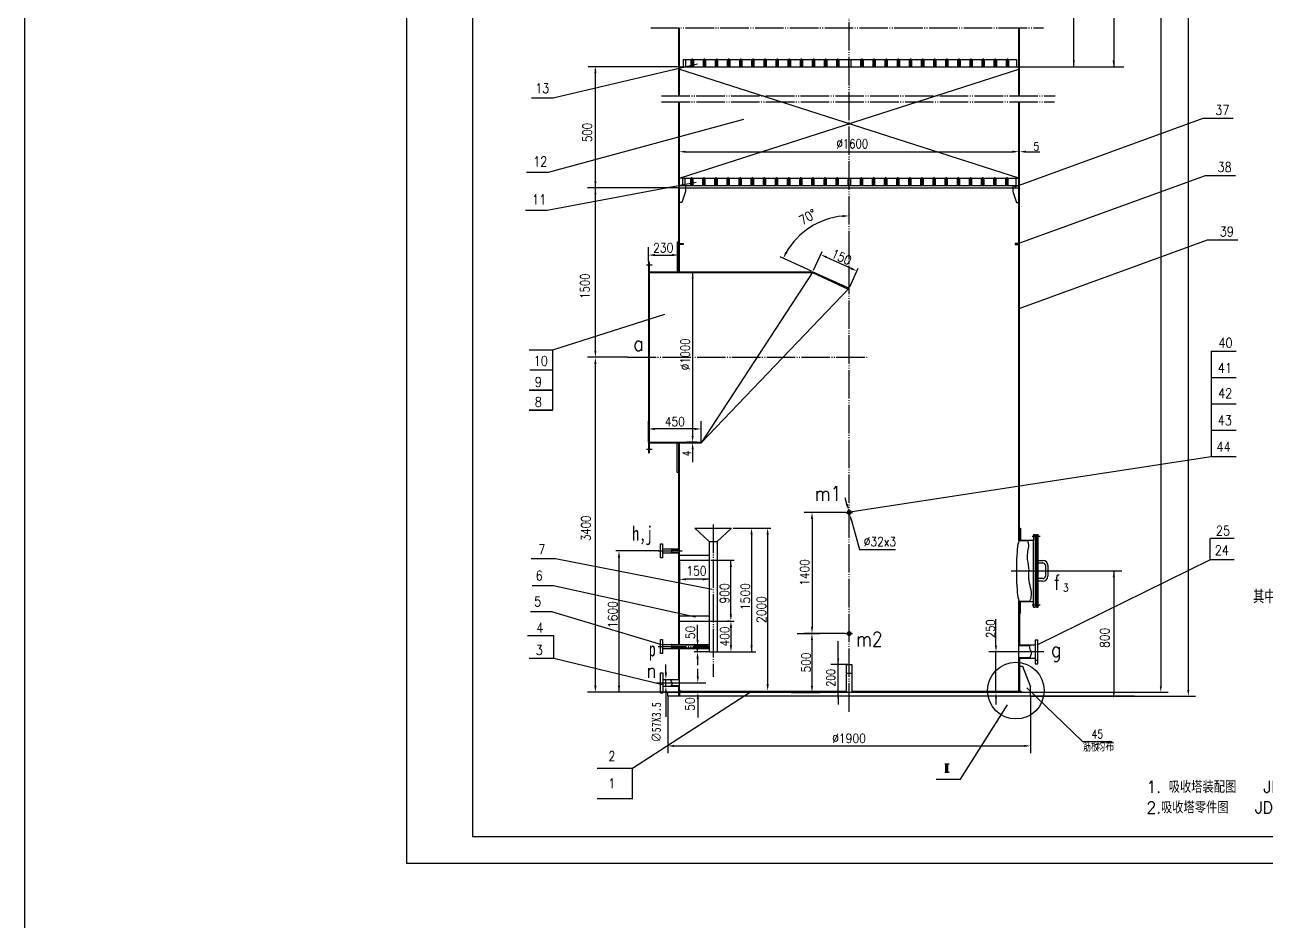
# Model space of a CAD drawing. Extents: x 19034 to 73803, y 21953 to 127295.
# Drawn here: x 64126.1 to 64597.2, y 51405.2 to 51745.2 of the extents above; entities that cross this region are included whole.
import ezdxf

# ---------------------------------------------------------------- set-up
doc = ezdxf.new("R2010")
doc.units = 0
doc.header["$LTSCALE"] = 0.6
doc.header["$MEASUREMENT"] = 0
doc.linetypes.add('SDX', pattern=[22, 18, -1, 0.5, -1, 0.5, -1])
doc.layers.get('0').update_dxf_attribs({"linetype": 'CONTINUOUS'})
doc.layers.add('1', color=1, linetype='CONTINUOUS')
doc.styles.add('HZ', font='simplex', dxfattribs={"width": 0.85, "bigfont": 'hztxt'})
doc.styles.add('HZTXT', font='romans', dxfattribs={"width": 0.85, "bigfont": 'HZTXT'})
pattern_1 = [(45, (59432.544317, 54356.07164), (-0.01626345597, 0.01626345597), []), (135, (59432.544317, 54356.07164), (-0.01626345597, -0.01626345597), [])]

# ---------------------------------------------------------------- blocks, each defined once
blk = doc.blocks.new('R1')
at = {"layer": '1'}
for p, q in [((-0.58, 0.35), (-0.58, 5.35)), ((-0.38, 0.35), (-0.38, 5.35)), ((-0.18, 0.35), (-0.18, 5.35)), ((0.02, 0.35), (0.02, 5.35)), ((0.22, 0.35), (0.22, 5.35)), ((0.42, 0.35), (0.42, 5.35)), ((0.62, 0.35), (0.62, 5.35))]:
    blk.add_line(p, q, dxfattribs=at)
for points in [[(1.32, 5.35), (0.62, 5.35), (-0.58, 5.35), (-1.28, 5.35)], [(1.32, 0.35), (0.62, 0.35), (-0.58, 0.35), (-1.28, 0.35)]]:
    blk.add_lwpolyline(points, dxfattribs=at)
blk = doc.blocks.new('1')
at = {"layer": '1'}
blk.add_blockref('R1', (-0.09, 0.55), dxfattribs=at)
blk = doc.blocks.new('X')
for p, q in [((-1.1, 1.1), (1.1, -1.1)), ((-1.1, -1.1), (1.1, 1.1))]:
    blk.add_line(p, q)

msp = doc.modelspace()

# ---------------------------------------------------------------- hatches: boundary and pattern name
at = {"layer": '1'}
h = msp.add_hatch(dxfattribs=at)
h.set_pattern_fill('ANSI37', color=256, scale=0.184, style=0)
h.set_pattern_definition([(135, (69445.331832, 54356.07164), (0.01626345597, 0.01626345597), []), (45, (69445.331832, 54356.07164), (0.01626345597, -0.01626345597), [])])
h.paths.add_polyline_path([(64374.53807, 51492.39488), (64374.53807, 51492.54567), (64374.94315, 51492.03754), (64374.53807, 51492.03754), (64374.53807, 51492.19261)])
h = msp.add_hatch(dxfattribs=at)
h.set_pattern_fill('ANSI37', color=256, scale=0.184, style=0)
h.set_pattern_definition(pattern_1)
h.paths.add_polyline_path([(64503.33807, 51492.39488), (64503.33807, 51492.54567), (64502.933, 51492.03754), (64503.33807, 51492.03754), (64503.33807, 51492.19261)])
h = msp.add_hatch(dxfattribs=at)
h.set_pattern_fill('ANSI37', color=256, scale=0.184, style=0)
h.set_pattern_definition(pattern_1)
h.paths.add_polyline_path([(64503.61185, 51492.03754), (64504.0551, 51492.03754), (64503.61185, 51492.54011)])

# ---------------------------------------------------------------- linework, layer by layer
for p, q in [((64271.00692, 52268.16561), (64271.00692, 51427.16561)), ((64296.00692, 52258.16561), (64296.00692, 51437.16561)), ((64374.30807, 51734.49847), (64374.30807, 51744.06432)), ((64374.53807, 51734.49847), (64374.53807, 51744.06432)), ((64503.33807, 51718.32967), (64503.33807, 51744.06432)), ((64503.59149, 51718.32967), (64503.58103, 51744.06432)), ((64374.30807, 51725.18067), (64374.30807, 51734.49847)), ((64374.53807, 51725.18067), (64374.53807, 51734.49847)), ((64374.54285, 51729.31289), (64503.33807, 51729.31289)), ((64375.92285, 51732.07289), (64502.42285, 51732.07289)), ((64375.92285, 51732.07289), (64375.92285, 51729.31289)), ((64376.84285, 51732.07289), (64376.84285, 51729.31289)), ((64378.91285, 51732.07289), (64378.91285, 51729.31289)), ((64379.83285, 51732.07289), (64379.83285, 51729.31289)), ((64383.51285, 51732.07289), (64383.51285, 51729.31289)), ((64384.43285, 51732.07289), (64384.43285, 51729.31289)), ((64388.11285, 51732.07289), (64388.11285, 51729.31289)), ((64389.03285, 51732.07289), (64389.03285, 51729.31289)), ((64392.71285, 51732.07289), (64392.71285, 51729.31289)), ((64393.63285, 51732.07289), (64393.63285, 51729.31289)), ((64397.31285, 51732.07289), (64397.31285, 51729.31289)), ((64398.23285, 51732.07289), (64398.23285, 51729.31289)), ((64401.91285, 51732.07289), (64401.91285, 51729.31289)), ((64402.83285, 51732.07289), (64402.83285, 51729.31289)), ((64406.51285, 51732.07289), (64406.51285, 51729.31289)), ((64407.43285, 51732.07289), (64407.43285, 51729.31289)), ((64411.11285, 51732.07289), (64411.11285, 51729.31289)), ((64412.03285, 51732.07289), (64412.03285, 51729.31289)), ((64415.71285, 51732.07289), (64415.71285, 51729.31289)), ((64416.63285, 51732.07289), (64416.63285, 51729.31289)), ((64420.31285, 51732.07289), (64420.31285, 51729.31289)), ((64421.23285, 51732.07289), (64421.23285, 51729.31289)), ((64424.91285, 51732.07289), (64424.91285, 51729.31289)), ((64425.83285, 51732.07289), (64425.83285, 51729.31289)), ((64429.51285, 51732.07289), (64429.51285, 51729.31289)), ((64430.43285, 51732.07289), (64430.43285, 51729.31289)), ((64434.11285, 51732.07289), (64434.11285, 51729.31289)), ((64435.03285, 51732.07289), (64435.03285, 51729.31289)), ((64438.71285, 51732.07289), (64438.71285, 51729.31289)), ((64439.63285, 51732.07289), (64439.63285, 51729.31289)), ((64443.31285, 51732.07289), (64443.31285, 51729.31289)), ((64444.23285, 51732.07289), (64444.23285, 51729.31289)), ((64447.91285, 51732.07289), (64447.91285, 51729.31289)), ((64448.83285, 51732.07289), (64448.83285, 51729.31289)), ((64452.51285, 51732.07289), (64452.51285, 51729.31289)), ((64453.43285, 51732.07289), (64453.43285, 51729.31289)), ((64457.11285, 51732.07289), (64457.11285, 51729.31289)), ((64458.03285, 51732.07289), (64458.03285, 51729.31289)), ((64461.71285, 51732.07289), (64461.71285, 51729.31289)), ((64462.63285, 51732.07289), (64462.63285, 51729.31289)), ((64466.31285, 51732.07289), (64466.31285, 51729.31289)), ((64467.23285, 51732.07289), (64467.23285, 51729.31289)), ((64470.91285, 51732.07289), (64470.91285, 51729.31289)), ((64471.83285, 51732.07289), (64471.83285, 51729.31289)), ((64475.51285, 51732.07289), (64475.51285, 51729.31289)), ((64476.43285, 51732.07289), (64476.43285, 51729.31289)), ((64480.11285, 51732.07289), (64480.11285, 51729.31289)), ((64481.03285, 51732.07289), (64481.03285, 51729.31289)), ((64484.71285, 51732.07289), (64484.71285, 51729.31289)), ((64485.63285, 51732.07289), (64485.63285, 51729.31289)), ((64489.31285, 51732.07289), (64489.31285, 51729.31289)), ((64490.23285, 51732.07289), (64490.23285, 51729.31289)), ((64493.91285, 51732.07289), (64493.91285, 51729.31289)), ((64494.83285, 51732.07289), (64494.83285, 51729.31289)), ((64498.51285, 51732.07289), (64498.51285, 51729.31289)), ((64499.43285, 51732.07289), (64499.43285, 51729.31289)), ((64502.42285, 51732.07289), (64502.42285, 51729.31289)), ((64374.30807, 51718.32967), (64374.30807, 51725.18067)), ((64374.53807, 51718.32967), (64374.53807, 51725.18067)), ((64374.30807, 51662.80857), (64374.30807, 51716.03059)), ((64374.53807, 51651.58067), (64374.53807, 51716.03059)), ((64503.33807, 51667.54267), (64503.33807, 51716.03059)), ((64503.61407, 51662.80857), (64503.59243, 51716.03059)), ((64375.68807, 51687.04455), (64374.53807, 51687.04455)), ((64375.68807, 51687.04455), (64502.18807, 51687.04455)), ((64375.68807, 51687.04455), (64375.68807, 51684.28455)), ((64376.60807, 51687.04455), (64376.60807, 51684.28455)), ((64378.67807, 51687.04455), (64378.67807, 51684.28455)), ((64379.59807, 51687.04455), (64379.59807, 51684.28455)), ((64383.27807, 51687.04455), (64383.27807, 51684.28455)), ((64384.19807, 51687.04455), (64384.19807, 51684.28455)), ((64387.87807, 51687.04455), (64387.87807, 51684.28455)), ((64388.79807, 51687.04455), (64388.79807, 51684.28455)), ((64392.47807, 51687.04455), (64392.47807, 51684.28455)), ((64393.39807, 51687.04455), (64393.39807, 51684.28455)), ((64397.07807, 51687.04455), (64397.07807, 51684.28455)), ((64397.99807, 51687.04455), (64397.99807, 51684.28455)), ((64401.67807, 51687.04455), (64401.67807, 51684.28455)), ((64402.59807, 51687.04455), (64402.59807, 51684.28455)), ((64406.27807, 51687.04455), (64406.27807, 51684.28455)), ((64407.19807, 51687.04455), (64407.19807, 51684.28455)), ((64410.87807, 51687.04455), (64410.87807, 51684.28455)), ((64411.79807, 51687.04455), (64411.79807, 51684.28455)), ((64415.47807, 51687.04455), (64415.47807, 51684.28455)), ((64415.93807, 51687.45155), (64415.93807, 51684.00247)), ((64416.39807, 51687.04455), (64416.39807, 51684.28455)), ((64420.07807, 51687.04455), (64420.07807, 51684.28455)), ((64420.53807, 51687.45155), (64420.53807, 51684.00247)), ((64420.99807, 51687.04455), (64420.99807, 51684.28455)), ((64424.67807, 51687.04455), (64424.67807, 51684.28455)), ((64425.13807, 51687.45155), (64425.13807, 51684.00247)), ((64425.59807, 51687.04455), (64425.59807, 51684.28455)), ((64429.27807, 51687.04455), (64429.27807, 51684.28455)), ((64429.73807, 51687.45155), (64429.73807, 51684.00247)), ((64430.19807, 51687.04455), (64430.19807, 51684.28455)), ((64433.87807, 51687.04455), (64433.87807, 51684.28455)), ((64434.33807, 51687.45155), (64434.33807, 51684.00247)), ((64434.79807, 51687.04455), (64434.79807, 51684.28455)), ((64438.47807, 51687.04455), (64438.47807, 51684.28455)), ((64439.39807, 51687.04455), (64439.39807, 51684.28455)), ((64443.07807, 51687.04455), (64443.07807, 51684.28455)), ((64443.53807, 51687.45155), (64443.53807, 51684.00247)), ((64443.99807, 51687.04455), (64443.99807, 51684.28455)), ((64447.67807, 51687.04455), (64447.67807, 51684.28455)), ((64448.13807, 51687.45155), (64448.13807, 51684.00247)), ((64448.59807, 51687.04455), (64448.59807, 51684.28455)), ((64452.27807, 51687.04455), (64452.27807, 51684.28455)), ((64452.73807, 51687.45155), (64452.73807, 51684.00247)), ((64453.19807, 51687.04455), (64453.19807, 51684.28455)), ((64456.87807, 51687.04455), (64456.87807, 51684.28455)), ((64457.33807, 51687.45155), (64457.33807, 51684.00247)), ((64457.79807, 51687.04455), (64457.79807, 51684.28455)), ((64461.47807, 51687.04455), (64461.47807, 51684.28455)), ((64461.93807, 51687.45155), (64461.93807, 51684.00247)), ((64462.39807, 51687.04455), (64462.39807, 51684.28455)), ((64466.07807, 51687.04455), (64466.07807, 51684.28455)), ((64466.53807, 51687.45155), (64466.53807, 51684.00247)), ((64466.99807, 51687.04455), (64466.99807, 51684.28455)), ((64470.67807, 51687.04455), (64470.67807, 51684.28455)), ((64471.13807, 51687.45155), (64471.13807, 51684.00247)), ((64471.59807, 51687.04455), (64471.59807, 51684.28455)), ((64475.27807, 51687.04455), (64475.27807, 51684.28455)), ((64475.73807, 51687.45155), (64475.73807, 51684.00247)), ((64476.19807, 51687.04455), (64476.19807, 51684.28455)), ((64479.87807, 51687.04455), (64479.87807, 51684.28455)), ((64480.33807, 51687.45155), (64480.33807, 51684.00247)), ((64480.79807, 51687.04455), (64480.79807, 51684.28455)), ((64484.47807, 51687.04455), (64484.47807, 51684.28455)), ((64484.93807, 51687.45155), (64484.93807, 51684.00247)), ((64485.39807, 51687.04455), (64485.39807, 51684.28455)), ((64489.07807, 51687.04455), (64489.07807, 51684.28455)), ((64489.53807, 51687.45155), (64489.53807, 51684.00247)), ((64489.99807, 51687.04455), (64489.99807, 51684.28455)), ((64493.67807, 51687.04455), (64493.67807, 51684.28455)), ((64494.13807, 51687.45155), (64494.13807, 51684.00247)), ((64494.59807, 51687.04455), (64494.59807, 51684.28455)), ((64498.27807, 51687.04455), (64498.27807, 51684.28455)), ((64498.73807, 51687.45155), (64498.73807, 51684.00247)), ((64499.19807, 51687.04455), (64499.19807, 51684.28455)), ((64502.18807, 51687.04455), (64502.18807, 51684.28455)), ((64502.18807, 51687.04455), (64503.33807, 51687.04455)), ((64374.53807, 51684.28455), (64503.33807, 51684.28455)), ((64374.53807, 51683.36455), (64503.33807, 51683.36455)), ((64376.83807, 51681.98455), (64375.45807, 51677.84455)), ((64376.83807, 51684.28455), (64376.83807, 51681.98455)), ((64501.03807, 51684.28455), (64501.03807, 51681.98455)), ((64501.03807, 51681.98455), (64502.41807, 51677.84455)), ((64375.45807, 51677.84455), (64374.53807, 51677.84455)), ((64502.41807, 51677.84455), (64503.33807, 51677.84455)), ((64503.33807, 51549.47844), (64503.33807, 51667.54267)), ((64374.26138, 51662.80903), (64374.30738, 51662.80903)), ((64374.26207, 51651.58067), (64374.26207, 51662.80857)), ((64503.61407, 51549.78491), (64503.61407, 51662.80857)), ((64362.76207, 51655.32967), (64362.76207, 51582.87967)), ((64362.76207, 51655.32967), (64362.99207, 51655.32967)), ((64362.99207, 51654.75467), (64362.76207, 51654.75467)), ((64362.99207, 51653.37467), (64362.76207, 51653.37467)), ((64362.99207, 51655.31661), (64362.99207, 51582.87967)), ((64362.76207, 51651.30467), (64424.9977, 51651.30467)), ((64362.99207, 51651.58067), (64425.1777, 51651.58067)), ((64425.1777, 51651.58067), (64382.81807, 51586.62867)), ((64362.76207, 51584.83467), (64362.99207, 51584.83467)), ((64362.76207, 51583.45467), (64362.99207, 51583.45467)), ((64362.76207, 51582.87967), (64362.99207, 51582.87967)), ((64362.99207, 51586.90467), (64383.15571, 51586.90467)), ((64362.99207, 51586.62867), (64382.81807, 51586.62867)), ((64374.26207, 51553.96867), (64374.26207, 51586.62867)), ((64374.53807, 51510.18554), (64374.53807, 51586.62867)), ((64503.61407, 51554.26177), (64503.93879, 51554.26177)), ((64503.93879, 51554.26177), (64503.93879, 51549.79977)), ((64374.26207, 51546.4026), (64374.26207, 51553.96867)), ((64503.33807, 51549.47844), (64503.33807, 51551.57122)), ((64503.33807, 51549.47844), (64503.33807, 51551.57122)), ((64503.61074, 51549.78491), (64508.90074, 51549.78491)), ((64503.61074, 51549.64691), (64506.62214, 51549.64691)), ((64511.36961, 51551.14191), (64508.44103, 51551.14191)), ((64511.36961, 51551.14191), (64508.44103, 51551.14191)), ((64508.90074, 51551.94691), (64508.90074, 51549.78491)), ((64508.90074, 51551.94691), (64509.54474, 51551.94691)), ((64508.90074, 51524.34691), (64508.90074, 51549.78491)), ((64509.54474, 51551.94691), (64509.54474, 51524.34691)), ((64509.54474, 51550.56691), (64510.05074, 51550.56691)), ((64509.77474, 51550.56691), (64509.77474, 51525.72691)), ((64509.91274, 51550.56691), (64509.91274, 51525.72691)), ((64510.05074, 51551.94691), (64510.05074, 51524.34691)), ((64510.05074, 51551.94691), (64510.60274, 51551.94691)), ((64510.60274, 51551.94691), (64510.60274, 51524.34691)), ((64367.36207, 51543.0216), (64367.36207, 51548.3116)), ((64367.36207, 51548.3116), (64368.09807, 51548.3116)), ((64368.09807, 51548.3116), (64368.09807, 51543.0216)), ((64368.09807, 51546.4026), (64374.53807, 51546.4026)), ((64368.09807, 51544.9306), (64374.53807, 51544.9306)), ((64371.44388, 51545.0686), (64374.53807, 51545.0686)), ((64371.52124, 51546.2646), (64374.53807, 51546.2646)), ((64374.26207, 51510.18554), (64374.26207, 51544.9306)), ((64368.09807, 51543.0216), (64367.36207, 51543.0216)), ((64510.64874, 51542.05691), (64512.48874, 51542.05691)), ((64510.64874, 51541.13691), (64512.48874, 51541.13691)), ((64513.40874, 51540.21691), (64513.40874, 51536.07691)), ((64514.32874, 51540.21691), (64514.32874, 51536.07691)), ((64512.48874, 51535.15691), (64510.64874, 51535.15691)), ((64512.48874, 51534.23691), (64510.64874, 51534.23691)), ((64503.33807, 51492.19261), (64503.33807, 51526.81538)), ((64503.33807, 51492.03754), (64503.33807, 51526.81538)), ((64503.61074, 51526.64691), (64507.56388, 51526.64691)), ((64503.61074, 51526.50891), (64508.94674, 51526.50891)), ((64503.61407, 51522.06177), (64503.61407, 51526.50891)), ((64503.93879, 51522.06177), (64503.93879, 51526.52377)), ((64509.59074, 51525.72691), (64510.09674, 51525.72691)), ((64503.61407, 51522.06177), (64503.93879, 51522.06177)), ((64511.36961, 51525.15191), (64508.44103, 51525.15191)), ((64511.36961, 51525.15191), (64508.44103, 51525.15191)), ((64508.94674, 51524.34691), (64509.59074, 51524.34691)), ((64510.09674, 51524.34691), (64510.64874, 51524.34691)), ((64367.35327, 51506.80454), (64367.35327, 51512.09454)), ((64367.35327, 51512.09454), (64368.08927, 51512.09454)), ((64368.08927, 51512.09454), (64368.08927, 51506.80454)), ((64509.59407, 51511.99705), (64509.59407, 51502.82538)), ((64509.59408, 51511.99705), (64510.51408, 51511.99705)), ((64510.51407, 51502.79705), (64510.51407, 51511.99705)), ((64368.08927, 51510.18554), (64385.85664, 51510.18554)), ((64368.08927, 51508.71354), (64385.85664, 51508.71354)), ((64371.43507, 51508.85154), (64385.85664, 51508.85154)), ((64371.51243, 51510.04754), (64385.85664, 51510.04754)), ((64374.26207, 51496.93272), (64374.26207, 51508.71354)), ((64374.53807, 51492.03754), (64374.53807, 51508.71354)), ((64509.59407, 51509.88105), (64503.33807, 51509.88105)), ((64507.49738, 51509.69705), (64503.33807, 51509.69705)), ((64368.08927, 51506.80454), (64367.35327, 51506.80454)), ((64507.49738, 51505.09705), (64503.33807, 51505.09705)), ((64509.59407, 51504.91305), (64503.33807, 51504.91305)), ((64510.51407, 51504.06726), (64509.59407, 51504.06726)), ((64509.59407, 51502.82538), (64510.51407, 51502.82538)), ((64367.36207, 51491.82672), (64367.36207, 51499.41672)), ((64367.36207, 51499.41672), (64368.28207, 51499.41672)), ((64368.28207, 51499.41672), (64368.28207, 51491.82672)), ((64503.61185, 51501.98289), (64503.61185, 51492.87489)), ((64503.61185, 51501.98289), (64504.71585, 51501.98289)), ((64504.71585, 51501.98289), (64507.75407, 51494.10647)), ((64368.28207, 51496.93272), (64374.53807, 51496.93272)), ((64368.28207, 51494.31072), (64374.53807, 51494.31072)), ((64374.53807, 51496.77172), (64371.22883, 51496.77172)), ((64374.53807, 51494.47172), (64371.22883, 51494.47172)), ((64374.26207, 51490.65754), (64374.26207, 51494.31072)), ((64374.53807, 51492.86296), (64374.53807, 51494.31072)), ((64374.53807, 51492.03754), (64374.53807, 51493.89581)), ((64503.61185, 51492.87489), (64504.45081, 51492.03754)), ((64507.75407, 51490.65754), (64507.75407, 51494.10647)), ((64367.36207, 51491.82672), (64368.28207, 51491.82672)), ((64370.12207, 51492.03754), (64507.75407, 51492.03754)), ((64370.12207, 51490.65754), (64370.12207, 51492.03754)), ((64370.12207, 51490.65754), (64507.75407, 51490.65754)), ((64374.53807, 51492.39488), (64374.53807, 51492.05517)), ((64374.53807, 51492.39488), (64374.53807, 51492.05517)), ((64374.53807, 51492.19261), (64374.53807, 51492.03754)), ((64374.53807, 51492.19261), (64374.53807, 51492.03754)), ((64374.53807, 51492.03754), (64374.53807, 51490.65754)), ((64503.33807, 51492.39488), (64503.33807, 51492.05517)), ((64503.33807, 51492.19261), (64503.33807, 51492.03754)), ((64504.43985, 51492.04689), (64507.75407, 51492.04689)), ((64507.75407, 51490.65754), (64507.75407, 51492.03754)), ((64858.03891, 51437.16561), (64296.00692, 51437.16561)), ((64858.03891, 51437.16561), (64296.00692, 51437.16561)), ((64868.03891, 51427.16561), (64271.00692, 51427.16561))]:
    msp.add_line(p, q)
at = {"color": 1}
for p, q in [((64524.20485, 51729.30799), (64524.20485, 51767.89753)), ((64374.77285, 51729.30799), (64339.94004, 51729.30799)), ((64342.64526, 51621.60467), (64342.64526, 51728.39289)), ((64503.33807, 51687.04455), (64374.30807, 51728.39289)), ((64374.53807, 51687.04455), (64503.33807, 51728.39289)), ((64501.78905, 51683.7433), (64573.27069, 51709.76693)), ((64573.27069, 51709.76693), (64584.73466, 51709.76693)), ((64503.33807, 51697.14951), (64503.33807, 51700.08951)), ((64503.61407, 51689.33941), (64503.61407, 51700.08951)), ((64376.83807, 51697.08951), (64501.03807, 51697.08951)), ((64503.33807, 51689.01988), (64503.33807, 51699.84951)), ((64503.33807, 51697.08951), (64503.61407, 51697.08951)), ((64506.11407, 51697.08951), (64511.31407, 51697.08951)), ((64502.65397, 51662.10031), (64574.13562, 51688.12395)), ((64574.13562, 51688.12395), (64585.59958, 51688.12395)), ((64374.53807, 51683.36455), (64339.64526, 51683.36455)), ((64503.46635, 51637.651), (64574.948, 51663.67464)), ((64574.948, 51663.67464), (64586.41196, 51663.67464)), ((64362.76207, 51655.38967), (64362.76207, 51660.89686)), ((64365.26207, 51657.89686), (64371.76207, 51657.89686)), ((64374.26207, 51655.38967), (64374.26207, 51660.89686)), ((64425.43614, 51652.14973), (64428.64515, 51659.21562)), ((64364.16133, 51654.06467), (64361.99305, 51654.06467)), ((64424.60864, 51651.83911), (64412.81521, 51657.19515)), ((64430.40452, 51657.04373), (64439.61239, 51652.86193)), ((64439.19652, 51645.90039), (64442.40553, 51652.96628)), ((64381.12036, 51651.30467), (64377.40196, 51651.30467)), ((64379.56304, 51589.20467), (64379.56304, 51651.30467)), ((64362.76207, 51646.12832), (64362.76207, 51640.46104)), ((64354.80701, 51619.10467), (64339.64526, 51619.10467)), ((64354.80701, 51619.10467), (64339.64526, 51619.10467)), ((64342.64526, 51494.55125), (64342.64526, 51616.60467)), ((64362.76207, 51586.96467), (64362.76207, 51594.92972)), ((64380.31807, 51591.92972), (64365.26207, 51591.92972)), ((64382.81807, 51586.68867), (64382.81807, 51594.92972)), ((64364.16133, 51584.14467), (64361.99305, 51584.14467)), ((64380.09746, 51586.90467), (64377.39266, 51586.90467)), ((64380.09746, 51586.62867), (64377.39266, 51586.62867)), ((64381.12036, 51586.90467), (64377.40196, 51586.90467)), ((64379.55374, 51586.90467), (64379.55374, 51586.62867)), ((64379.55374, 51584.32867), (64379.55374, 51579.39133)), ((64374.53807, 51562.72864), (64374.53807, 51573.55827)), ((64438.0616, 51563.41631), (64437.38447, 51565.82287)), ((64437.59362, 51560.30127), (64421.85624, 51560.30127)), ((64437.65362, 51560.30127), (64440.22253, 51560.30127)), ((64438.73873, 51561.00976), (64439.13742, 51559.59278)), ((64394.95852, 51554.31639), (64403.16674, 51554.31639)), ((64394.95852, 51554.31639), (64409.26644, 51554.31639)), ((64424.85624, 51557.80127), (64424.85624, 51516.80127)), ((64439.81455, 51557.18623), (64442.91278, 51546.175)), ((64401.91674, 51551.81639), (64401.91674, 51507.32999)), ((64408.01644, 51551.81639), (64408.01644, 51495.01908)), ((64366.73707, 51545.6666), (64350.35294, 51545.6666)), ((64442.91278, 51546.175), (64456.47944, 51546.175)), ((64351.60294, 51543.1666), (64351.60294, 51492.05125)), ((64374.53807, 51541.48598), (64374.53807, 51533.6554)), ((64386.48164, 51542.11098), (64395.29795, 51542.11098)), ((64387.35664, 51541.48598), (64387.35664, 51533.6554)), ((64394.04795, 51521.58051), (64394.04795, 51542.11098)), ((64503.38074, 51538.14691), (64542.38428, 51538.14691)), ((64385.85664, 51534.9054), (64377.03807, 51534.9054)), ((64381.41874, 51511.94954), (64381.41874, 51517.68287)), ((64385.85664, 51519.08051), (64395.34467, 51519.08051)), ((64393.46967, 51519.08051), (64392.79795, 51519.08051)), ((64394.09467, 51516.58051), (64394.09467, 51509.82999)), ((64494.65889, 51509.69705), (64494.65889, 51519.78639)), ((64419.22623, 51514.32867), (64427.82541, 51514.32867)), ((64437.59362, 51514.30127), (64421.85624, 51514.30127)), ((64424.82541, 51511.82867), (64424.82541, 51494.49389)), ((64437.65362, 51514.30127), (64440.22253, 51514.30127)), ((64385.23164, 51509.44954), (64380.16874, 51509.44954)), ((64385.85664, 51507.32999), (64380.16874, 51507.32999)), ((64381.41874, 51507.32999), (64381.41874, 51509.44954)), ((64388.85664, 51507.32999), (64403.54309, 51507.32999)), ((64389.48164, 51507.32999), (64395.34467, 51507.32999)), ((64505.28174, 51507.39705), (64491.89889, 51507.39705)), ((64494.65889, 51491.99389), (64494.65889, 51507.39705)), ((64369.39525, 51499.44989), (64369.39525, 51502.64175)), ((64381.41874, 51504.82999), (64381.41874, 51502.32999)), ((64369.39525, 51494.32789), (64369.39525, 51496.94989)), ((64374.47807, 51492.05125), (64339.64526, 51492.05125)), ((64369.39525, 51491.82789), (64369.39525, 51482.7765)), ((64370.12207, 51490.60234), (64370.12207, 51468.9388)), ((64375.16307, 51492.51908), (64409.26644, 51492.51908)), ((64416.89563, 51491.99389), (64427.82541, 51491.99389)), ((64502.95113, 51491.99389), (64491.89889, 51491.99389)), ((64494.65889, 51489.69389), (64494.65889, 51487.39389)), ((64507.75407, 51490.60234), (64507.75407, 51468.9388)), ((64372.42207, 51471.6988), (64505.45407, 51471.6988))]:
    msp.add_line(p, q, dxfattribs=at)
at = {"color": 0}
for p, q in [((64424.9977, 51651.30467), (64438.55074, 51644.92617)), ((64425.1777, 51651.58067), (64438.93807, 51645.33133)), ((64438.93807, 51645.33133), (64382.81807, 51586.62867)), ((64385.85664, 51549.20213), (64380.37976, 51554.31639)), ((64380.37976, 51554.31639), (64394.33352, 51554.31639)), ((64388.85664, 51549.20213), (64394.33352, 51554.31639)), ((64385.85664, 51549.20213), (64385.85664, 51507.32999)), ((64385.85664, 51549.20213), (64388.85664, 51549.20213)), ((64388.85664, 51549.20213), (64388.85664, 51507.32999)), ((64374.53807, 51544.11098), (64385.85664, 51544.11098)), ((64374.53807, 51542.11098), (64385.85664, 51542.11098)), ((64503.61185, 51526.50891), (64503.61185, 51509.88105)), ((64374.53807, 51521.08051), (64385.85664, 51521.08051)), ((64374.53807, 51519.08051), (64385.85664, 51519.08051)), ((64385.85664, 51507.32999), (64388.85664, 51507.32999)), ((64437.98094, 51492.03754), (64437.98094, 51502.57015)), ((64437.98094, 51502.57015), (64439.99146, 51502.57015)), ((64439.99146, 51502.57015), (64439.99146, 51492.03754)), ((64503.61185, 51504.91305), (64503.61185, 51501.95126)), ((64437.98094, 51499.31812), (64439.8954, 51499.31812)), ((64503.61185, 51496.98326), (64503.61185, 51492.03754)), ((64503.61185, 51496.98326), (64503.61185, 51491.95386))]:
    msp.add_line(p, q, dxfattribs=at)
at = {"color": 1, "linetype": 'ByBlock'}
for p, q in [((64326.46654, 51621.88195), (64368.99324, 51635.51749)), ((64317.48594, 51621.88195), (64326.46654, 51621.88195)), ((64326.46654, 51614.26821), (64326.46654, 51621.88195)), ((64326.46654, 51614.26821), (64317.75808, 51614.26821)), ((64326.46654, 51606.65447), (64326.46654, 51614.26821)), ((64326.19439, 51606.65447), (64317.48594, 51606.65447)), ((64317.48594, 51606.65447), (64326.46654, 51606.65447)), ((64326.46654, 51599.04072), (64326.46654, 51606.65447)), ((64326.19439, 51599.04072), (64317.48594, 51599.04072)), ((64317.48594, 51599.04072), (64326.46654, 51599.04072)), ((64585.07319, 51542.24417), (64575.96536, 51542.24417))]:
    msp.add_line(p, q, dxfattribs=at)
at = {"color": 0}
msp.add_lwpolyline([(64126.12742, 52643.61484), (65939.79539, 52643.61484), (65939.79539, 50450.61773), (64126.12742, 50450.61773)], close=True, dxfattribs=at)
for centre, radius in [((64438.93807, 51560.30127), 0.736), ((64438.93807, 51560.30127), 0.598), ((64438.93807, 51514.30127), 0.736), ((64438.93807, 51514.30127), 0.598)]:
    msp.add_circle(centre, radius)
at = {"color": 1}
msp.add_arc((64438.93807, 51645.33133), 27.44067, 95.2217767, 150.352823, dxfattribs=at)
for centre, radius, start, end in [((64512.48874, 51540.21691), 1.84, 0, 90), ((64512.48874, 51540.21691), 0.92, 0, 90), ((64512.48874, 51536.07691), 0.92, 270, 0), ((64512.48874, 51536.07691), 1.84, 270, 0)]:
    msp.add_arc(centre, radius, start, end)
for major_axis, ratio in [((0, 11.638), 0.102766798), ((0, 11.5), 0.104)]:
    msp.add_ellipse((64503.61074, 51538.14691), major_axis=major_axis, ratio=ratio, start_param=0, end_param=3.141592654)
for points in [[(64506.57774, 51549.78491), (64506.91848, 51548.51323), (64506.44707, 51543.57137), (64507.05551, 51539.2125), (64507.05551, 51535.32669), (64507.92665, 51528.25151), (64507.39824, 51526.27943)], [(64371.68607, 51546.4026), (64371.52124, 51546.2646), (64371.52124, 51545.85564), (64371.6176, 51545.49602), (64371.44388, 51545.0686), (64371.44388, 51544.9306)], [(64371.67727, 51510.18554), (64371.51243, 51510.04754), (64371.51243, 51509.63858), (64371.60879, 51509.27896), (64371.43507, 51508.85154), (64371.43507, 51508.71354)], [(64507.79462, 51509.88105), (64507.49738, 51509.69705), (64507.49738, 51508.5781), (64508.00411, 51506.68697), (64507.49738, 51505.09705), (64507.46643, 51504.98155)], [(64371.22883, 51496.93272), (64371.22883, 51496.77172), (64371.54361, 51495.95076), (64371.75676, 51495.15526), (64371.22883, 51494.47172), (64371.22883, 51494.31072)]]:
    msp.add_spline(points, degree=3)
for points in [[(64342.2286, 51726.80799), (64343.06193, 51726.80799), (64342.64526, 51729.30799)], [(64523.78819, 51731.80799), (64524.62152, 51731.80799), (64524.20485, 51729.30799)], [(64376.83807, 51697.47284), (64376.83807, 51696.70617), (64374.53807, 51697.08951)], [(64500.83807, 51697.50617), (64500.83807, 51696.67284), (64503.33807, 51697.08951)], [(64501.03807, 51697.47284), (64501.03807, 51696.70617), (64503.33807, 51697.08951)], [(64506.11407, 51697.50617), (64506.11407, 51696.67284), (64503.61407, 51697.08951)], [(64342.2286, 51685.86455), (64343.06193, 51685.86455), (64342.64526, 51683.36455)], [(64342.2286, 51680.86455), (64343.06193, 51680.86455), (64342.64526, 51683.36455)], [(64436.42169, 51673.07435), (64436.45965, 51672.24188), (64438.93807, 51672.772)], [(64365.26207, 51658.31352), (64365.26207, 51657.48019), (64362.76207, 51657.89686)], [(64371.76207, 51658.31352), (64371.76207, 51657.48019), (64374.26207, 51657.89686)], [(64415.46086, 51658.71567), (64414.71859, 51659.09446), (64413.95334, 51656.67827)], [(64430.57681, 51657.4231), (64430.23222, 51656.66435), (64428.12827, 51658.0775)], [(64439.78468, 51653.2413), (64439.44009, 51652.48255), (64441.88864, 51651.82816)], [(64379.1797, 51649.00467), (64379.94637, 51649.00467), (64379.56304, 51651.30467)], [(64342.2286, 51621.60467), (64343.06193, 51621.60467), (64342.64526, 51619.10467)], [(64342.2286, 51616.60467), (64343.06193, 51616.60467), (64342.64526, 51619.10467)], [(64365.26207, 51592.34638), (64365.26207, 51591.51305), (64362.76207, 51591.92972)], [(64380.31807, 51592.34638), (64380.31807, 51591.51305), (64382.81807, 51591.92972)], [(64379.1704, 51589.20467), (64379.93707, 51589.20467), (64379.55374, 51586.90467)], [(64379.1704, 51584.32867), (64379.93707, 51584.32867), (64379.55374, 51586.62867)], [(64438.46269, 51563.52917), (64437.6605, 51563.30346), (64438.73873, 51561.00976)], [(64424.43958, 51557.80127), (64425.27291, 51557.80127), (64424.85624, 51560.30127)], [(64440.21564, 51557.29909), (64439.41346, 51557.07338), (64439.13742, 51559.59278)], [(64401.50007, 51551.81639), (64402.3334, 51551.81639), (64401.91674, 51554.31639)], [(64407.59978, 51551.81639), (64408.43311, 51551.81639), (64408.01644, 51554.31639)], [(64351.18627, 51543.1666), (64352.01961, 51543.1666), (64351.60294, 51545.6666)], [(64393.63128, 51539.61098), (64394.46461, 51539.61098), (64394.04795, 51542.11098)], [(64377.03807, 51535.32207), (64377.03807, 51534.48873), (64374.53807, 51534.9054)], [(64383.35664, 51535.32207), (64383.35664, 51534.48873), (64385.85664, 51534.9054)], [(64393.63128, 51521.58051), (64394.46461, 51521.58051), (64394.04795, 51519.08051)], [(64393.67801, 51516.58051), (64394.51134, 51516.58051), (64394.09467, 51519.08051)], [(64424.43958, 51516.80127), (64425.27291, 51516.80127), (64424.85624, 51514.30127)], [(64381.00208, 51511.94954), (64381.83541, 51511.94954), (64381.41874, 51509.44954)], [(64424.40874, 51511.82867), (64425.24208, 51511.82867), (64424.82541, 51514.32867)], [(64381.00208, 51504.82999), (64381.83541, 51504.82999), (64381.41874, 51507.32999)], [(64393.67801, 51509.82999), (64394.51134, 51509.82999), (64394.09467, 51507.32999)], [(64401.50007, 51509.82999), (64402.3334, 51509.82999), (64401.91674, 51507.32999)], [(64494.27555, 51509.69705), (64495.04222, 51509.69705), (64494.65889, 51507.39705)], [(64368.97859, 51499.44989), (64369.81192, 51499.44989), (64369.39525, 51496.94989)], [(64342.2286, 51494.55125), (64343.06193, 51494.55125), (64342.64526, 51492.05125)], [(64351.18217, 51494.52662), (64352.0155, 51494.52662), (64351.59884, 51492.02662)], [(64368.97859, 51491.82789), (64369.81192, 51491.82789), (64369.39525, 51494.32789)], [(64407.59978, 51495.01908), (64408.43311, 51495.01908), (64408.01644, 51492.51908)], [(64424.40874, 51494.49389), (64425.24208, 51494.49389), (64424.82541, 51491.99389)], [(64494.27555, 51489.69389), (64495.04222, 51489.69389), (64494.65889, 51491.99389)], [(64372.42207, 51472.08214), (64372.42207, 51471.31547), (64370.12207, 51471.6988)], [(64505.45407, 51472.08214), (64505.45407, 51471.31547), (64507.75407, 51471.6988)]]:
    msp.add_solid(points, dxfattribs=at)
at = {"layer": '1', "color": 2, "linetype": 'SDX'}
for p, q in [((64438.93807, 51484.65576), (64438.93807, 52222.71906)), ((64363.66043, 51744.06432), (64512.71481, 51744.06432)), ((64367.74269, 51718.32967), (64517.097, 51718.32967)), ((64367.76129, 51716.03059), (64516.81567, 51716.03059)), ((64387.35664, 51555.66507), (64387.35664, 51497.95003))]:
    msp.add_line(p, q, dxfattribs=at)
at = {"layer": '1', "color": 1}
for p, q in [((64567.64626, 52212.3803), (64567.64626, 51492.90234)), ((64557.20684, 52147.9252), (64557.20684, 51494.25386)), ((64539.34162, 51806.75058), (64539.34162, 51729.30799)), ((64503.63285, 51729.30799), (64543.13973, 51729.30799)), ((64539.38428, 51538.14691), (64539.38428, 51492.2219)), ((64434.78328, 51490.65754), (64434.78328, 51511.38654)), ((64438.48452, 51502.57015), (64432.02328, 51502.57015)), ((64381.51968, 51498.12172), (64381.51968, 51500.90679)), ((64375.51807, 51495.62172), (64384.51968, 51495.62172)), ((64375.51807, 51492.03754), (64384.51968, 51492.03754)), ((64381.51968, 51489.53754), (64381.51968, 51482.47236)), ((64438.48452, 51492.03754), (64432.02328, 51492.03754)), ((64434.78328, 51489.73754), (64434.78328, 51487.43754)), ((64503.66705, 51492.03754), (64559.96684, 51492.03754)), ((64507.75407, 51490.65754), (64547.26095, 51490.65754)), ((64507.80927, 51490.60234), (64570.40626, 51490.60234))]:
    msp.add_line(p, q, dxfattribs=at)
at = {"layer": '1'}
for p, q in [((64381.4256, 51730.26028), (64326.62904, 51717.40221)), ((64379.37285, 51732.47989), (64379.37285, 51729.03081)), ((64383.97285, 51732.47989), (64383.97285, 51729.03081)), ((64388.57285, 51732.47989), (64388.57285, 51729.03081)), ((64393.17285, 51732.47989), (64393.17285, 51729.03081)), ((64397.77285, 51732.47989), (64397.77285, 51729.03081)), ((64402.37285, 51732.47989), (64402.37285, 51729.03081)), ((64406.97285, 51732.47989), (64406.97285, 51729.03081)), ((64411.57285, 51732.47989), (64411.57285, 51729.03081)), ((64416.17285, 51732.47989), (64416.17285, 51729.03081)), ((64420.77285, 51732.47989), (64420.77285, 51729.03081)), ((64425.37285, 51732.47989), (64425.37285, 51729.03081)), ((64429.97285, 51732.47989), (64429.97285, 51729.03081)), ((64434.57285, 51732.47989), (64434.57285, 51729.03081)), ((64443.77285, 51732.47989), (64443.77285, 51729.03081)), ((64448.37285, 51732.47989), (64448.37285, 51729.03081)), ((64452.97285, 51732.47989), (64452.97285, 51729.03081)), ((64457.57285, 51732.47989), (64457.57285, 51729.03081)), ((64462.17285, 51732.47989), (64462.17285, 51729.03081)), ((64466.77285, 51732.47989), (64466.77285, 51729.03081)), ((64471.37285, 51732.47989), (64471.37285, 51729.03081)), ((64475.97285, 51732.47989), (64475.97285, 51729.03081)), ((64480.57285, 51732.47989), (64480.57285, 51729.03081)), ((64485.17285, 51732.47989), (64485.17285, 51729.03081)), ((64489.77285, 51732.47989), (64489.77285, 51729.03081)), ((64494.37285, 51732.47989), (64494.37285, 51729.03081)), ((64498.97285, 51732.47989), (64498.97285, 51729.03081)), ((64326.62904, 51717.40221), (64318.414, 51717.40221)), ((64398.8573, 51709.32133), (64324.73581, 51689.18687)), ((64324.73581, 51689.18687), (64316.52078, 51689.18687)), ((64379.13807, 51687.45155), (64379.13807, 51684.00247)), ((64383.73807, 51687.45155), (64383.73807, 51684.00247)), ((64388.33807, 51687.45155), (64388.33807, 51684.00247)), ((64392.93807, 51687.45155), (64392.93807, 51684.00247)), ((64397.53807, 51687.45155), (64397.53807, 51684.00247)), ((64402.13807, 51687.45155), (64402.13807, 51684.00247)), ((64406.73807, 51687.45155), (64406.73807, 51684.00247)), ((64411.33807, 51687.45155), (64411.33807, 51684.00247)), ((64380.83856, 51685.40533), (64324.33622, 51674.76496)), ((64324.33622, 51674.76496), (64316.12119, 51674.76496)), ((64576.3253, 51621.45475), (64585.8416, 51621.45475)), ((64576.3253, 51621.45475), (64576.3253, 51581.45475)), ((64576.3253, 51611.45475), (64585.8416, 51611.45475)), ((64576.3253, 51601.45475), (64585.8416, 51601.45475)), ((64576.3253, 51591.45475), (64585.8416, 51591.45475)), ((64439.17792, 51560.53943), (64576.3253, 51581.45475)), ((64576.3253, 51581.45475), (64585.8416, 51581.45475)), ((64575.96536, 51542.24417), (64575.96536, 51550.36705)), ((64585.07319, 51550.36705), (64576.06604, 51550.36705)), ((64327.54312, 51542.71028), (64318.22712, 51542.71028)), ((64386.9236, 51531.09208), (64327.54312, 51542.71028)), ((64575.96536, 51542.24417), (64510.20262, 51509.91514)), ((64326.85423, 51532.39614), (64318.6392, 51532.39614)), ((64380.63411, 51520.54934), (64326.73845, 51532.39614)), ((64326.29063, 51522.55756), (64318.0756, 51522.55756)), ((64367.90061, 51509.98577), (64326.17485, 51522.55756)), ((64326.82749, 51513.40296), (64316.94125, 51513.40296)), ((64326.82749, 51504.90842), (64326.82749, 51513.40296)), ((64326.895, 51504.87626), (64317.579, 51504.87626)), ((64368.06599, 51494.8459), (64326.895, 51504.87626)), ((64506.41798, 51493.77194), (64527.49738, 51473.35504)), ((64401.50931, 51492.03754), (64356.7012, 51463.12574)), ((64374.53807, 51492.68423), (64374.54885, 51492.69501)), ((64374.53807, 51492.65171), (64374.57251, 51492.68615)), ((64374.53807, 51492.61918), (64374.59617, 51492.67728)), ((64374.94315, 51492.26828), (64374.53807, 51492.67335)), ((64374.53807, 51492.58665), (64374.61983, 51492.66841)), ((64374.53807, 51492.55413), (64374.64349, 51492.65954)), ((64374.94315, 51492.23575), (64374.53807, 51492.64082)), ((64374.94315, 51492.20322), (64374.53807, 51492.6083)), ((64374.94315, 51492.1707), (64374.53807, 51492.57577)), ((64374.94315, 51492.13817), (64374.5476, 51492.53372)), ((64374.54875, 51492.53228), (64374.66715, 51492.65067)), ((64374.94315, 51492.3008), (64374.54899, 51492.69496)), ((64374.56318, 51492.51418), (64374.69081, 51492.6418)), ((64374.57761, 51492.49608), (64374.70989, 51492.62836)), ((64374.59203, 51492.47798), (64374.73293, 51492.61888)), ((64374.94315, 51492.33333), (64374.60102, 51492.67546)), ((64374.60646, 51492.45988), (64374.75598, 51492.6094)), ((64374.62089, 51492.44178), (64374.77902, 51492.59991)), ((64374.63532, 51492.42368), (64374.80207, 51492.59043)), ((64374.64975, 51492.40558), (64374.82511, 51492.58095)), ((64374.94315, 51492.36586), (64374.65305, 51492.65596)), ((64374.66418, 51492.38749), (64374.84816, 51492.57147)), ((64374.94315, 51492.10564), (64374.67545, 51492.37334)), ((64374.6786, 51492.36939), (64374.8712, 51492.56198)), ((64374.69303, 51492.35129), (64374.89425, 51492.5525)), ((64374.70746, 51492.33319), (64374.91729, 51492.54302)), ((64374.94315, 51492.39839), (64374.71547, 51492.62606)), ((64374.72189, 51492.31509), (64374.94315, 51492.53635)), ((64374.73632, 51492.29699), (64374.94315, 51492.50382)), ((64374.75074, 51492.27889), (64374.94315, 51492.4713)), ((64374.76517, 51492.26079), (64374.94315, 51492.43877)), ((64374.94315, 51492.43091), (64374.77074, 51492.60332)), ((64374.7796, 51492.24269), (64374.94315, 51492.40624)), ((64374.79403, 51492.2246), (64374.94315, 51492.37372)), ((64374.94315, 51492.07312), (64374.80331, 51492.21296)), ((64374.80846, 51492.2065), (64374.94315, 51492.34119)), ((64374.82288, 51492.1884), (64374.94315, 51492.30866)), ((64374.94315, 51492.46344), (64374.82601, 51492.58058)), ((64374.83731, 51492.1703), (64374.94315, 51492.27613)), ((64374.85174, 51492.1522), (64374.94315, 51492.24361)), ((64374.86617, 51492.1341), (64374.94315, 51492.21108)), ((64374.8806, 51492.116), (64374.94315, 51492.17855)), ((64374.94315, 51492.49597), (64374.88127, 51492.55784)), ((64374.89503, 51492.0979), (64374.94315, 51492.14603)), ((64374.90945, 51492.07981), (64374.94315, 51492.1135)), ((64374.92388, 51492.06171), (64374.94315, 51492.08097)), ((64374.94315, 51492.04059), (64374.93116, 51492.05258)), ((64374.94315, 51492.52849), (64374.93654, 51492.5351)), ((64374.93831, 51492.04361), (64374.94315, 51492.04845)), ((64502.933, 51492.3008), (64503.32716, 51492.69496)), ((64502.933, 51492.33333), (64503.27513, 51492.67546)), ((64502.933, 51492.26828), (64503.33807, 51492.67335)), ((64502.933, 51492.36586), (64503.2231, 51492.65596)), ((64502.933, 51492.23575), (64503.33807, 51492.64082)), ((64502.933, 51492.39839), (64503.16068, 51492.62606)), ((64502.933, 51492.20322), (64503.33807, 51492.6083)), ((64502.933, 51492.43091), (64503.10541, 51492.60332)), ((64502.933, 51492.46344), (64503.05014, 51492.58058)), ((64502.933, 51492.1707), (64503.33807, 51492.57577)), ((64502.933, 51492.49597), (64502.99488, 51492.55784)), ((64503.15426, 51492.31509), (64502.933, 51492.53635)), ((64502.933, 51492.52849), (64502.93961, 51492.5351)), ((64502.933, 51492.13817), (64503.32855, 51492.53372)), ((64503.13983, 51492.29699), (64502.933, 51492.50382)), ((64503.12541, 51492.27889), (64502.933, 51492.4713)), ((64503.11098, 51492.26079), (64502.933, 51492.43877)), ((64503.09655, 51492.24269), (64502.933, 51492.40624)), ((64503.08212, 51492.2246), (64502.933, 51492.37372)), ((64502.933, 51492.10564), (64503.20069, 51492.37334)), ((64503.06769, 51492.2065), (64502.933, 51492.34119)), ((64503.05326, 51492.1884), (64502.933, 51492.30866)), ((64503.03884, 51492.1703), (64502.933, 51492.27613)), ((64503.02441, 51492.1522), (64502.933, 51492.24361)), ((64502.933, 51492.07312), (64503.07284, 51492.21296)), ((64503.00998, 51492.1341), (64502.933, 51492.21108)), ((64502.99555, 51492.116), (64502.933, 51492.17855)), ((64502.98112, 51492.0979), (64502.933, 51492.14603)), ((64502.9667, 51492.07981), (64502.933, 51492.1135)), ((64502.95227, 51492.06171), (64502.933, 51492.08097)), ((64502.933, 51492.04059), (64502.94499, 51492.05258)), ((64502.93784, 51492.04361), (64502.933, 51492.04845)), ((64503.16869, 51492.33319), (64502.95886, 51492.54302)), ((64503.18312, 51492.35129), (64502.9819, 51492.5525)), ((64503.19755, 51492.36939), (64503.00495, 51492.56198)), ((64503.21197, 51492.38749), (64503.02799, 51492.57147)), ((64503.2264, 51492.40558), (64503.05104, 51492.58095)), ((64503.24083, 51492.42368), (64503.07408, 51492.59043)), ((64503.25526, 51492.44178), (64503.09713, 51492.59991)), ((64503.26969, 51492.45988), (64503.12017, 51492.6094)), ((64503.28411, 51492.47798), (64503.14322, 51492.61888)), ((64503.29854, 51492.49608), (64503.16626, 51492.62836)), ((64503.31297, 51492.51418), (64503.18534, 51492.6418)), ((64503.3274, 51492.53228), (64503.209, 51492.65067)), ((64503.33807, 51492.55413), (64503.23266, 51492.65954)), ((64503.33807, 51492.58665), (64503.25632, 51492.66841)), ((64503.33807, 51492.61918), (64503.27998, 51492.67728)), ((64503.33807, 51492.65171), (64503.30364, 51492.68615)), ((64503.33807, 51492.68423), (64503.32729, 51492.69501)), ((64481.21048, 51459.1295), (64498.99305, 51487.32301)), ((64527.49738, 51473.35504), (64538.81022, 51473.35504)), ((64356.7012, 51463.12574), (64343.35487, 51463.12574)), ((64356.7012, 51451.45593), (64356.7012, 51463.12574)), ((64472.01048, 51459.1295), (64481.21048, 51459.1295)), ((64356.87962, 51451.65182), (64343.35234, 51451.65182))]:
    msp.add_line(p, q, dxfattribs=at)
at = {"layer": '1', "color": 0}
for p, q in [((64374.26207, 51662.80857), (64373.69594, 51662.80903)), ((64373.69594, 51662.80903), (64373.69594, 51651.58067)), ((64373.69594, 51575.4003), (64373.69594, 51586.62867)), ((64374.26207, 51575.40077), (64373.69594, 51575.4003)), ((64374.94315, 51492.53238), (64374.53807, 51492.69906)), ((64374.53807, 51492.51908), (64437.98094, 51492.52565)), ((64374.94315, 51492.03754), (64374.94315, 51492.54567)), ((64374.94315, 51492.54567), (64374.94727, 51492.54567)), ((64439.99146, 51492.52586), (64502.933, 51492.53238)), ((64502.933, 51492.54567), (64502.92888, 51492.54567)), ((64502.933, 51492.53238), (64503.33807, 51492.69906)), ((64502.933, 51492.03754), (64502.933, 51492.54567)), ((64503.61185, 51492.54011), (64504.0551, 51492.03754))]:
    msp.add_line(p, q, dxfattribs=at)
at = {"layer": '1', "linetype": 'SDX'}
for p, q in [((64354.86701, 51619.10467), (64445.84138, 51619.10467)), ((64366.45738, 51545.6666), (64375.5699, 51545.6666)), ((64500.44831, 51538.14691), (64518.53706, 51538.14691)), ((64366.44858, 51509.44954), (64385.85664, 51509.44954)), ((64512.8269, 51507.39705), (64502.11266, 51507.39705)), ((64365.89503, 51495.62172), (64376.83807, 51495.62172))]:
    msp.add_line(p, q, dxfattribs=at)
at = {"layer": '1', "color": 0}
for points in [[(64374.53827, 51662.22346), (64375.90649, 51662.22346), (64375.90649, 51661.93448), (64374.53827, 51661.93448)], [(64503.33788, 51662.22346), (64501.96966, 51662.22346), (64501.96966, 51661.93448), (64503.33788, 51661.93448)]]:
    msp.add_lwpolyline(points, close=True, dxfattribs=at)
at = {"layer": '1'}
msp.add_circle((64502.20954, 51492.68428), 10.76085, dxfattribs=at)
at = {"layer": '1', "color": 1}
for points in [[(64538.92495, 51731.79924), (64539.75828, 51731.79924), (64539.34162, 51729.29924)], [(64538.96761, 51535.64691), (64539.80095, 51535.64691), (64539.38428, 51538.14691)], [(64434.39995, 51504.87015), (64435.16662, 51504.87015), (64434.78328, 51502.57015)], [(64381.10301, 51498.12172), (64381.93634, 51498.12172), (64381.51968, 51495.62172)], [(64556.82351, 51494.33754), (64557.59017, 51494.33754), (64557.20684, 51492.03754)], [(64567.26292, 51492.90234), (64568.02959, 51492.90234), (64567.64626, 51490.60234)], [(64381.10301, 51489.53754), (64381.93634, 51489.53754), (64381.51968, 51492.03754)], [(64434.39995, 51489.73754), (64435.16662, 51489.73754), (64434.78328, 51492.03754)], [(64538.96761, 51492.2219), (64539.80095, 51492.2219), (64539.38428, 51489.7219)]]:
    msp.add_solid(points, dxfattribs=at)

# ---------------------------------------------------------------- block references
for name, p, xscale, yscale, zscale in [('X', (64508.67982, 51551.14191), 0.09200000000419095, 0.09200000000419095, 0.09200000000000001), ('X', (64511.03426, 51551.14191), 0.09200000000419095, 0.09200000000419095, 0.09200000000000001), ('1', (64476.0985, 51461.01501), 0.6440000000002328, 0.6440000000002328, 0.644)]:
    msp.add_blockref(name, p, dxfattribs=dict(xscale=xscale, yscale=yscale, zscale=zscale))
at = {"xscale": -0.09200000000419095, "yscale": 0.09200000000419095, "zscale": 0.09200000000000001, "rotation": 180}
for p in [(64508.72582, 51525.15191), (64511.03426, 51525.15191)]:
    msp.add_blockref('X', p, dxfattribs=at)

# ---------------------------------------------------------------- texts
at = {"color": 1, "style": 'HZTXT', "width": 0.8}
for s, height, p in [('500', 3.5, (64341.30225, 51700.76745)), ('1500', 3.5, (64340.41757, 51641.2759)), ('∅1000', 3.5, (64378.46425, 51614.24188)), ('4', 3.22, (64378.96272, 51581.47512)), ('3400', 3.5, (64340.77416, 51549.42235))]:
    msp.add_text(s, height=height, rotation=90, dxfattribs=at).set_placement(p)
msp.add_text('∅1600', height=3.5, dxfattribs=at).set_placement((64434.15198, 51698.36174))
at = {"color": 1, "width": 0.8}
msp.add_text('∅57X3.5', height=3.5, rotation=90, dxfattribs=at).set_placement((64367.48387, 51473.05889))
at = {"color": 1, "attachment_point": 5, "style": 'HZTXT'}
for s, insert, char_height in [('5', (64509.96407, 51699.08951), 3), ('\\A1;230', (64368.41163, 51660.64884), 3.5), ('450', (64372.79007, 51594.71027), 3.5), ('\\A1;%%c32x3', (64450.65305, 51549.1856), 3.5), ('150', (64381.03029, 51538.0813), 3.5), ('%%C1900', (64438.8851, 51474.56304), 3.5)]:
    msp.add_mtext(s, dxfattribs=dict(at, insert=insert, char_height=char_height))
for s, insert, char_height, rotation in [('70°', (64423.20286, 51672.34461), 3.5, 30.2207607), ('150', (64436.05445, 51657.11526), 3.5, 335.5745997), ('\\A1;1400', (64422.08115, 51537.47619), 3.5, 90), ('900', (64391.67295, 51529.56653), 3.5, 90), ('1500', (64399.54174, 51528.31964), 3.5, 90), ('1600', (64349.22794, 51521.49737), 3.5, 90), ('2000', (64405.64144, 51523.41774), 3.5, 90), ('50', (64378.68891, 51514.6809), 3.5, 90), ('400', (64391.71967, 51513.20525), 3.5, 90), ('\\A1;250', (64492.58889, 51516.1696), 3.22, 90), ('800', (64535.9606, 51512.6933), 3.5, 90)]:
    msp.add_mtext(s, dxfattribs=dict(at, insert=insert, char_height=char_height, rotation=rotation))
at = {"layer": '1'}
for s, height, style, width, p in [('13', 3.68, 'HZ', 0.85, (64319.80181, 51719.33121)), ('12', 3.68, 'HZ', 0.85, (64319.01839, 51691.54235)), ('11', 3.68, 'HZ', 0.85, (64318.6188, 51677.12043)), ('a', 5.52, 'HZTXT', 0.85, (64357.07214, 51621.55267)), ('40', 3.68, 'HZ', 0.85, (64579.10359, 51622.76665)), ('10', 3.68, 'HZ', 0.85, (64319.25774, 51615.90857)), ('41', 3.68, 'HZ', 0.85, (64578.85229, 51613.2538)), ('9', 3.68, 'HZ', 0.85, (64319.6389, 51607.91755)), ('42', 3.68, 'HZ', 0.85, (64578.96995, 51603.59779)), ('8', 3.68, 'HZ', 0.85, (64319.6389, 51600.3038)), ('43', 3.68, 'HZ', 0.85, (64578.79977, 51593.34807)), ('44', 3.68, 'HZ', 0.85, (64578.37202, 51583.31864)), ('m1', 5.52, 'HZTXT', 0.85, (64425.87386, 51564.70736)), ('25', 3.68, 'HZ', 0.85, (64578.13526, 51551.51765)), ('7', 3.68, 'HZ', 0.85, (64320.98096, 51544.48333)), ('24', 3.68, 'HZ', 0.85, (64577.71043, 51544.05614)), ('6', 3.68, 'HZ', 0.85, (64319.97773, 51534.4702)), ('f', 5.52, 'HZTXT', 0.85, (64516.57392, 51530.90058)), ('3', 2.8704, 'HZ', 0.85, (64520.11924, 51530.27699)), ('其中0Cr19Ni9重:~3610Kg', 5, 'HZTXT', 0.85, (64592.22298, 51525.80575)), ('5', 3.68, 'HZ', 0.85, (64319.41413, 51524.63162)), ('4', 3.68, 'HZ', 0.85, (64320.2397, 51514.68702)), ('m2', 5.52, 'HZTXT', 0.85, (64441.54399, 51509.47309)), ('3', 3.68, 'HZ', 0.85, (64320.00065, 51506.20667)), ('g', 5.52, 'HZTXT', 0.85, (64515.56721, 51505.46281)), ('n', 5.52, 'HZTXT', 0.85, (64361.99225, 51497.52858)), ('45', 3.22, 'HZTXT', 0.8, (64530.92208, 51474.57723)), ('2', 3.68, 'HZ', 0.85, (64347.55074, 51465.99168)), ('筋板', 3.68, 'HZ', 0.6, (64527.73923, 51469.5326)), ('均布', 3.22, 'HZTXT', 0.8, (64532.63928, 51469.64959)), ('1', 3.68, 'HZ', 0.85, (64347.55074, 51455.64256)), ('1. 吸收塔装配图   JDGF-T101-00       1张', 4.5, 'HZ', 0.95, (64551.77783, 51453.90164)), ('2.吸收塔零件图   JDGF-T101-1~2      2张', 4.5, 'HZ', 0.95, (64551.77783, 51446.10332))]:
    msp.add_text(s, height=height, dxfattribs=dict(at, style=style, width=width)).set_placement(p)
at = {"layer": '1', "color": 1, "style": 'HZ', "width": 0.85}
for s, p in [('37', (64577.89, 51711.03916)), ('38', (64578.75492, 51689.39617)), ('39', (64579.5673, 51664.94686))]:
    msp.add_text(s, height=3.68, dxfattribs=at).set_placement(p)
at = {"layer": '1', "width": 0.7}
for s, p in [('h,j', (64356.63518, 51549.516)), ('p', (64362.94967, 51505.66233))]:
    msp.add_text(s, height=5.52, dxfattribs=at).set_placement(p)
at = {"layer": '1', "color": 1, "style": 'HZTXT', "width": 0.8}
msp.add_text('200', height=3.22, rotation=90, dxfattribs=at).set_placement((64433.57584, 51494.21719))
at = {"layer": '1', "color": 1, "char_height": 3.5, "attachment_point": 5, "rotation": 90, "style": 'HZTXT'}
for s, insert in [('\\A1;500', (64422.57541, 51503.37145)), ('\\A1;50', (64378.54262, 51487.59297))]:
    msp.add_mtext(s, dxfattribs=dict(at, insert=insert))

doc.saveas('drawing.dxf')
